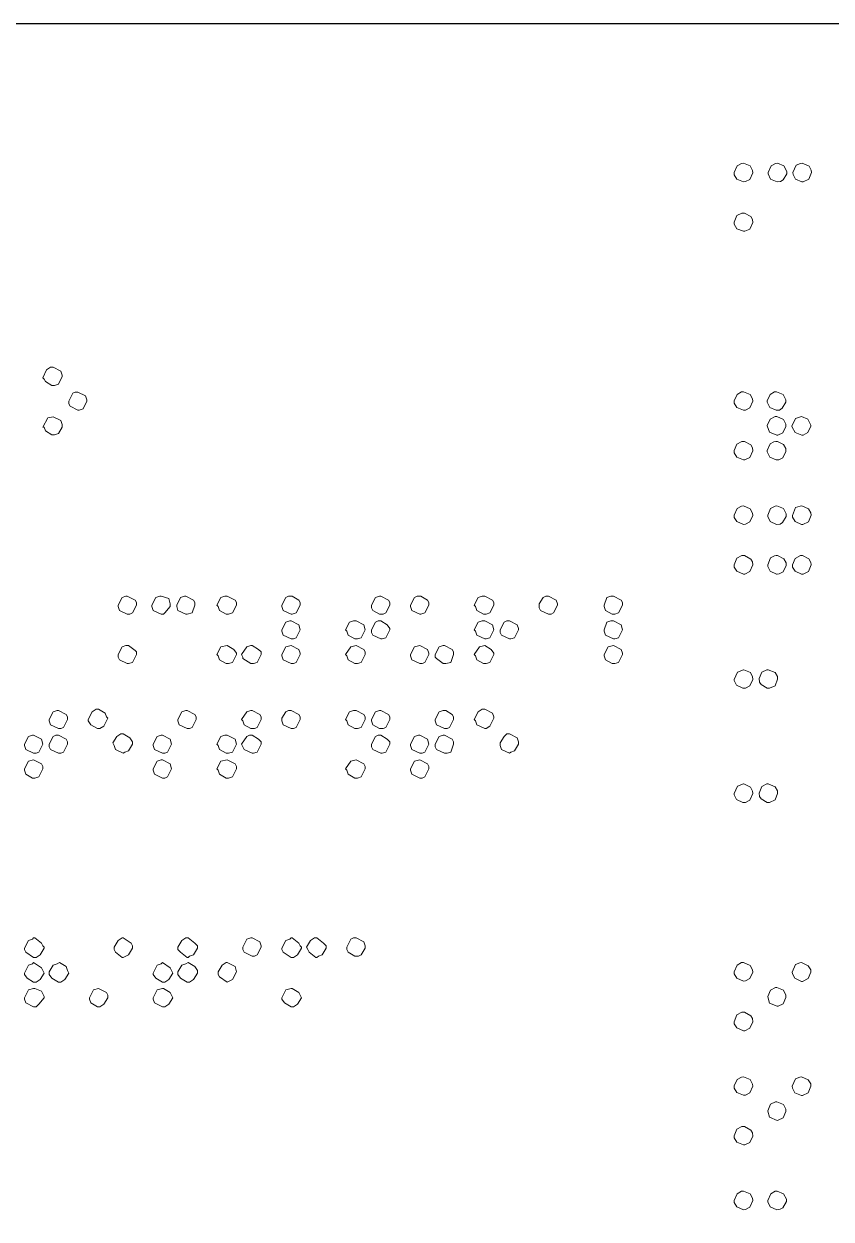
# Model space of a CAD drawing. Header units: millimetres. Extents: x 4903 to 8718, y 642 to 2401.
# Drawn here: x 7735.7 to 7829.9, y 801.9 to 941.4 of the extents above; entities that cross this region are included whole.
import ezdxf

# ---------------------------------------------------------------- set-up
doc = ezdxf.new("R2010")
doc.units = ezdxf.units.MM

msp = doc.modelspace()

# ---------------------------------------------------------------- linework, layer by layer
msp.add_lwpolyline([(7620.46, 931.42), (7620.46, 654.42, 0.414214), (7630.46, 644.42), (8030.46, 644.42, 0.414214), (8040.46, 654.42), (8040.46, 931.42, 0.414214), (8030.46, 941.42), (7630.46, 941.42, 0.414214)], format="xyb", close=True)
at = {"color": 139, "lineweight": 0}
for points in [[(7819.67, 925.16), (7819.47, 925.13), (7818.94, 924.83), (7818.61, 924.06), (7818.61, 923.8), (7818.91, 923.3), (7819.67, 922.96), (7819.67, 922.96), (7819.94, 923), (7820.44, 923.26), (7820.77, 924.03), (7820.74, 924.3), (7820.47, 924.83)], [(7823.64, 925.16), (7823.41, 925.13), (7822.91, 924.83), (7822.57, 924.06), (7822.57, 923.9), (7822.84, 923.3), (7823.61, 922.96), (7824.01, 923.03), (7824.31, 923.2), (7824.74, 923.93), (7824.74, 924.2), (7824.41, 924.83)], [(7826.54, 925.16), (7826.34, 925.13), (7825.84, 924.93), (7825.44, 924.06), (7825.47, 923.83), (7825.74, 923.3), (7826.5, 922.96), (7826.64, 922.96), (7827.3, 923.3), (7827.64, 924.06), (7827.6, 924.33), (7827.34, 924.79)], [(7819.81, 919.33), (7819.51, 919.33), (7818.91, 919.03), (7818.61, 918.26), (7818.61, 918.03), (7818.91, 917.5), (7819.67, 917.2), (7819.84, 917.2), (7820.44, 917.46), (7820.77, 918.23), (7820.74, 918.6), (7820.54, 918.93)], [(7739.1, 901.33), (7738.95, 901.33), (7738.8, 901.33), (7738.34, 901.02), (7737.89, 900.11), (7738.04, 899.96), (7738.19, 899.66), (7738.95, 899.2), (7739.25, 899.2), (7739.71, 899.35), (7740.16, 900.26), (7740.16, 900.26), (7740.16, 900.42), (7740.01, 900.87)], [(7741.98, 898.44), (7741.68, 898.44), (7741.38, 898.29), (7740.92, 897.38), (7740.92, 897.38), (7740.92, 897.08), (7741.07, 896.77), (7741.98, 896.32), (7742.13, 896.32), (7742.59, 896.47), (7743.04, 897.38), (7743.04, 897.53), (7742.89, 897.99)], [(7819.67, 898.47), (7819.47, 898.47), (7818.94, 898.17), (7818.61, 897.41), (7818.61, 897.14), (7818.91, 896.64), (7819.67, 896.31), (7819.67, 896.31), (7819.94, 896.34), (7820.44, 896.61), (7820.77, 897.37), (7820.74, 897.64), (7820.47, 898.14)], [(7823.54, 898.47), (7823.31, 898.47), (7822.81, 898.17), (7822.47, 897.41), (7822.47, 897.24), (7822.77, 896.64), (7823.51, 896.31), (7823.91, 896.34), (7824.21, 896.54), (7824.64, 897.27), (7824.64, 897.54), (7824.31, 898.17)], [(7739.1, 895.56), (7739.1, 895.56), (7738.49, 895.41), (7737.89, 894.35), (7738.04, 894.35), (7738.19, 893.89), (7738.95, 893.44), (7739.25, 893.44), (7739.71, 893.59), (7740.16, 894.35), (7740.16, 894.5), (7740.16, 894.65), (7740.01, 895.11)], [(7823.57, 895.57), (7823.37, 895.57), (7822.81, 895.27), (7822.47, 894.54), (7822.47, 894.51), (7822.74, 893.77), (7823.57, 893.41), (7823.71, 893.41), (7824.27, 893.67), (7824.64, 894.41), (7824.64, 894.67), (7824.34, 895.24)], [(7826.44, 895.57), (7825.74, 895.34), (7825.34, 894.47), (7825.37, 894.34), (7825.71, 893.71), (7826.5, 893.41), (7826.67, 893.41), (7827.2, 893.71), (7827.54, 894.47), (7827.54, 894.57), (7827.2, 895.27)], [(7819.81, 892.67), (7819.51, 892.67), (7818.91, 892.37), (7818.61, 891.61), (7818.61, 891.34), (7818.91, 890.84), (7819.67, 890.51), (7819.84, 890.51), (7820.44, 890.81), (7820.77, 891.57), (7820.74, 891.94), (7820.54, 892.27)], [(7823.64, 892.67), (7823.47, 892.67), (7823.24, 892.64), (7822.81, 892.41), (7822.47, 891.61), (7822.47, 891.44), (7822.77, 890.84), (7823.51, 890.51), (7823.57, 890.51), (7823.81, 890.54), (7824.27, 890.77), (7824.64, 891.51), (7824.64, 891.84), (7824.37, 892.31)], [(7819.67, 885.14), (7819.47, 885.11), (7818.94, 884.84), (7818.61, 884.08), (7818.61, 883.81), (7818.91, 883.31), (7819.67, 882.98), (7819.67, 882.98), (7819.94, 883.01), (7820.44, 883.28), (7820.77, 884.04), (7820.74, 884.28), (7820.47, 884.81)], [(7823.57, 885.14), (7823.37, 885.11), (7822.84, 884.84), (7822.51, 884.08), (7822.51, 883.91), (7822.81, 883.31), (7823.54, 882.98), (7823.97, 883.01), (7824.24, 883.21), (7824.67, 883.91), (7824.67, 884.21), (7824.37, 884.84)], [(7826.5, 885.14), (7826.3, 885.11), (7825.77, 884.94), (7825.41, 884.04), (7825.41, 883.84), (7825.71, 883.31), (7826.47, 882.98), (7826.6, 882.98), (7827.27, 883.28), (7827.57, 884.08), (7827.54, 884.34), (7827.27, 884.81)], [(7819.81, 879.35), (7819.51, 879.35), (7818.91, 879.05), (7818.61, 878.25), (7818.61, 878.01), (7818.91, 877.51), (7819.67, 877.18), (7819.84, 877.18), (7820.44, 877.48), (7820.77, 878.25), (7820.74, 878.61), (7820.54, 878.91)], [(7823.67, 879.35), (7823.51, 879.35), (7823.31, 879.31), (7822.84, 879.08), (7822.51, 878.28), (7822.51, 878.08), (7822.81, 877.51), (7823.54, 877.18), (7823.61, 877.18), (7823.87, 877.21), (7824.31, 877.45), (7824.67, 878.18), (7824.67, 878.51), (7824.41, 878.98)], [(7826.57, 879.35), (7826.34, 879.35), (7825.71, 879.01), (7825.41, 878.25), (7825.41, 878.01), (7825.71, 877.51), (7826.47, 877.18), (7826.67, 877.18), (7827.27, 877.48), (7827.57, 878.28), (7827.57, 878.31), (7827.54, 878.55), (7827.3, 878.98)], [(7747.75, 874.62), (7747.6, 874.62), (7747.14, 874.47), (7746.69, 873.56), (7746.69, 873.41), (7746.84, 872.95), (7747.75, 872.5), (7747.75, 872.5), (7748.05, 872.5), (7748.36, 872.65), (7748.81, 873.56), (7748.81, 873.86), (7748.66, 874.16)], [(7751.69, 874.62), (7751.54, 874.62), (7751.09, 874.47), (7750.63, 873.56), (7750.63, 873.41), (7750.78, 872.95), (7751.69, 872.5), (7752, 872.5), (7752.15, 872.65), (7752.76, 873.41), (7752.76, 873.71), (7752.6, 874.32)], [(7754.58, 874.62), (7754.43, 874.62), (7753.97, 874.47), (7753.52, 873.56), (7753.52, 873.41), (7753.67, 872.95), (7754.58, 872.5), (7754.73, 872.5), (7755.34, 872.65), (7755.64, 873.56), (7755.64, 873.86), (7755.49, 874.16)], [(7759.43, 874.62), (7759.28, 874.62), (7759.13, 874.62), (7758.67, 874.47), (7758.22, 873.56), (7758.37, 873.41), (7758.52, 872.95), (7759.28, 872.5), (7759.58, 872.5), (7760.04, 872.65), (7760.5, 873.56), (7760.5, 873.56), (7760.5, 873.86), (7760.34, 874.16)], [(7767.02, 874.62), (7766.87, 874.62), (7766.57, 874.62), (7766.26, 874.47), (7765.81, 873.56), (7765.81, 873.41), (7765.96, 872.95), (7766.87, 872.5), (7767.02, 872.5), (7767.48, 872.65), (7767.93, 873.56), (7767.93, 873.56), (7767.93, 873.86), (7767.78, 874.16)], [(7777.34, 874.62), (7777.19, 874.62), (7776.73, 874.47), (7776.28, 873.56), (7776.28, 873.25), (7776.43, 872.95), (7777.19, 872.5), (7777.34, 872.5), (7777.64, 872.5), (7777.95, 872.65), (7778.4, 873.56), (7778.4, 873.86), (7778.25, 874.16)], [(7782.04, 874.62), (7781.89, 874.62), (7781.59, 874.62), (7781.28, 874.47), (7780.83, 873.56), (7780.83, 873.41), (7780.98, 872.95), (7781.89, 872.5), (7782.04, 872.5), (7782.5, 872.65), (7782.95, 873.56), (7782.95, 873.56), (7782.95, 873.86), (7782.8, 874.16)], [(7789.48, 874.62), (7789.33, 874.62), (7789.17, 874.62), (7788.72, 874.47), (7788.26, 873.56), (7788.42, 873.41), (7788.57, 872.95), (7789.33, 872.5), (7789.63, 872.5), (7790.09, 872.65), (7790.54, 873.56), (7790.54, 873.56), (7790.54, 873.86), (7790.39, 874.16)], [(7796.91, 874.62), (7796.91, 874.62), (7797.82, 874.16), (7797.98, 873.71), (7797.98, 873.56), (7797.52, 872.65), (7797.22, 872.5), (7796.91, 872.5), (7796.91, 872.5), (7796.91, 872.5), (7796, 872.95), (7795.85, 873.25), (7795.85, 873.56), (7795.85, 873.56), (7795.85, 873.71), (7796.31, 874.47), (7796.61, 874.62), (7796.91, 874.62), (7796.91, 874.62), (7796.91, 874.62)], [(7804.5, 874.62), (7804.35, 874.62), (7804.2, 874.62), (7803.74, 874.47), (7803.44, 873.56), (7803.44, 873.41), (7803.59, 872.95), (7804.35, 872.5), (7804.65, 872.5), (7805.11, 872.65), (7805.56, 873.56), (7805.56, 873.56), (7805.56, 873.86), (7805.41, 874.16)], [(7766.87, 871.74), (7766.72, 871.74), (7766.26, 871.59), (7765.81, 870.67), (7765.81, 870.52), (7765.96, 870.07), (7766.87, 869.61), (7767.17, 869.61), (7767.48, 869.76), (7767.93, 870.67), (7767.78, 871.28)], [(7774.46, 871.74), (7774.15, 871.74), (7773.7, 871.59), (7773.24, 870.67), (7773.39, 870.52), (7773.55, 870.07), (7774.3, 869.61), (7774.61, 869.61), (7775.06, 869.76), (7775.52, 870.67), (7775.37, 871.28)], [(7777.34, 871.74), (7777.04, 871.74), (7776.73, 871.59), (7776.28, 870.67), (7776.28, 870.67), (7776.28, 870.37), (7776.43, 870.07), (7777.34, 869.61), (7777.49, 869.61), (7777.95, 869.76), (7778.4, 870.67), (7778.4, 870.83), (7778.1, 871.28)], [(7789.48, 871.74), (7789.17, 871.74), (7788.72, 871.59), (7788.26, 870.67), (7788.42, 870.52), (7788.57, 870.07), (7789.48, 869.61), (7789.63, 869.61), (7790.09, 869.76), (7790.54, 870.67), (7790.39, 871.28)], [(7792.36, 871.74), (7792.06, 871.74), (7791.75, 871.59), (7791.3, 870.67), (7791.3, 870.67), (7791.3, 870.37), (7791.45, 870.07), (7792.36, 869.61), (7792.51, 869.61), (7792.97, 869.76), (7793.42, 870.67), (7793.42, 870.83), (7793.27, 871.28)], [(7804.5, 871.74), (7804.2, 871.74), (7803.74, 871.59), (7803.44, 870.67), (7803.44, 870.52), (7803.59, 870.07), (7804.5, 869.61), (7804.65, 869.61), (7805.11, 869.76), (7805.56, 870.67), (7805.41, 871.28)], [(7747.9, 868.85), (7747.6, 868.85), (7747.14, 868.7), (7746.69, 867.79), (7746.69, 867.49), (7746.84, 867.18), (7747.75, 866.73), (7747.9, 866.73), (7748.36, 866.88), (7748.81, 867.79), (7748.81, 868.09), (7748.66, 868.25)], [(7759.43, 868.85), (7759.43, 868.85), (7758.67, 868.7), (7758.22, 867.79), (7758.37, 867.64), (7758.52, 867.18), (7759.28, 866.73), (7759.58, 866.73), (7760.04, 866.88), (7760.5, 867.79), (7760.5, 867.94), (7760.19, 868.4)], [(7762.32, 868.85), (7762.16, 868.85), (7761.71, 868.7), (7761.1, 867.79), (7761.25, 867.49), (7761.25, 867.34), (7762.16, 866.73), (7762.47, 866.73), (7762.92, 866.88), (7763.38, 867.79), (7763.38, 868.09), (7763.08, 868.4)], [(7766.87, 868.85), (7766.87, 868.85), (7766.26, 868.7), (7765.81, 867.79), (7765.81, 867.64), (7765.96, 867.18), (7766.87, 866.73), (7767.17, 866.73), (7767.48, 866.88), (7767.93, 867.79), (7767.93, 867.94), (7767.78, 868.4)], [(7774.46, 868.85), (7774.46, 868.85), (7773.85, 868.7), (7773.24, 867.79), (7773.39, 867.64), (7773.55, 867.18), (7774.3, 866.73), (7774.61, 866.73), (7775.06, 866.88), (7775.52, 867.79), (7775.52, 867.79), (7775.52, 868.09), (7775.37, 868.4)], [(7781.89, 868.85), (7781.89, 868.85), (7781.28, 868.7), (7780.83, 867.79), (7780.83, 867.64), (7780.98, 867.18), (7781.89, 866.73), (7782.19, 866.73), (7782.5, 866.88), (7782.95, 867.79), (7782.95, 867.94), (7782.8, 868.4)], [(7784.77, 868.85), (7784.62, 868.85), (7784.17, 868.7), (7783.71, 867.79), (7783.71, 867.49), (7783.86, 867.34), (7784.62, 866.73), (7784.93, 866.73), (7785.53, 866.88), (7785.84, 867.79), (7785.84, 868.09), (7785.68, 868.4)], [(7789.48, 868.85), (7789.48, 868.85), (7788.87, 868.7), (7788.26, 867.79), (7788.42, 867.64), (7788.57, 867.18), (7789.33, 866.73), (7789.63, 866.73), (7790.09, 866.88), (7790.54, 867.79), (7790.54, 867.94), (7790.24, 868.4)], [(7804.5, 868.85), (7804.5, 868.85), (7803.89, 868.7), (7803.44, 867.79), (7803.44, 867.64), (7803.59, 867.18), (7804.35, 866.73), (7804.65, 866.73), (7805.11, 866.88), (7805.56, 867.79), (7805.56, 867.94), (7805.41, 868.4)], [(7819.74, 866.02), (7819.67, 866.02), (7818.97, 865.75), (7818.61, 864.88), (7818.61, 864.75), (7818.87, 864.22), (7819.61, 863.85), (7819.91, 863.85), (7820.44, 864.15), (7820.77, 864.88), (7820.77, 864.92), (7820.74, 865.18), (7820.51, 865.68)], [(7822.57, 866.02), (7822.41, 866.02), (7821.84, 865.72), (7821.51, 864.98), (7821.54, 864.55), (7821.74, 864.28), (7822.44, 863.85), (7822.74, 863.85), (7823.37, 864.15), (7823.67, 864.92), (7823.64, 865.22), (7823.37, 865.68)], [(7739.71, 861.27), (7739.55, 861.27), (7739.1, 861.11), (7738.64, 860.2), (7738.64, 860.05), (7738.8, 859.6), (7739.71, 859.14), (7739.71, 859.14), (7740.01, 859.14), (7740.31, 859.29), (7740.77, 860.2), (7740.77, 860.51), (7740.62, 860.81)], [(7744.41, 861.42), (7744.11, 861.42), (7743.65, 861.11), (7743.2, 860.2), (7743.2, 860.05), (7743.5, 859.6), (7744.26, 859.14), (7744.56, 859.14), (7745.02, 859.45), (7745.47, 860.36), (7745.32, 860.51), (7745.17, 860.96)], [(7754.73, 861.27), (7754.58, 861.27), (7754.12, 861.11), (7753.67, 860.2), (7753.67, 860.05), (7753.82, 859.6), (7754.73, 859.14), (7754.88, 859.14), (7755.03, 859.14), (7755.34, 859.29), (7755.79, 860.2), (7755.79, 860.51), (7755.64, 860.81)], [(7762.32, 861.27), (7762.16, 861.27), (7761.71, 861.11), (7761.1, 860.2), (7761.25, 860.05), (7761.41, 859.6), (7762.16, 859.14), (7762.32, 859.14), (7762.62, 859.14), (7762.92, 859.29), (7763.38, 860.2), (7763.38, 860.51), (7763.23, 860.81)], [(7766.87, 861.27), (7766.87, 861.27), (7767.78, 860.81), (7767.93, 860.51), (7767.93, 860.2), (7767.48, 859.29), (7767.17, 859.14), (7766.87, 859.14), (7766.87, 859.14), (7766.87, 859.14), (7765.96, 859.6), (7765.81, 860.05), (7765.81, 860.2), (7765.81, 860.2), (7765.81, 860.36), (7766.26, 861.11), (7766.57, 861.27), (7766.87, 861.27), (7766.87, 861.27), (7766.87, 861.27)], [(7774.46, 861.27), (7774.3, 861.27), (7774.15, 861.27), (7773.7, 861.11), (7773.24, 860.2), (7773.39, 860.05), (7773.55, 859.6), (7774.3, 859.14), (7774.61, 859.14), (7775.06, 859.29), (7775.52, 860.2), (7775.52, 860.2), (7775.52, 860.51), (7775.37, 860.81)], [(7777.34, 861.27), (7777.19, 861.27), (7776.73, 861.11), (7776.28, 860.2), (7776.28, 860.05), (7776.43, 859.6), (7777.19, 859.14), (7777.34, 859.14), (7777.64, 859.14), (7777.95, 859.29), (7778.4, 860.2), (7778.4, 860.51), (7778.25, 860.81)], [(7784.93, 861.27), (7784.62, 861.27), (7784.17, 861.11), (7783.71, 860.2), (7783.71, 860.05), (7783.86, 859.6), (7784.77, 859.14), (7784.93, 859.14), (7785.08, 859.14), (7785.38, 859.29), (7785.84, 860.2), (7785.84, 860.51), (7785.68, 860.81)], [(7789.48, 861.42), (7789.17, 861.42), (7788.72, 861.11), (7788.26, 860.2), (7788.42, 860.05), (7788.57, 859.6), (7789.48, 859.14), (7789.63, 859.14), (7790.09, 859.45), (7790.54, 860.36), (7790.54, 860.51), (7790.39, 860.96)], [(7736.82, 858.38), (7736.67, 858.38), (7736.22, 858.23), (7735.76, 857.32), (7735.76, 857.17), (7735.91, 856.71), (7736.82, 856.26), (7737.13, 856.26), (7737.43, 856.41), (7737.89, 857.32), (7737.73, 857.93)], [(7739.71, 858.38), (7739.4, 858.38), (7739.1, 858.23), (7738.64, 857.32), (7738.64, 857.32), (7738.64, 857.02), (7738.8, 856.71), (7739.71, 856.26), (7740.01, 856.26), (7740.31, 856.41), (7740.77, 857.32), (7740.77, 857.62), (7740.62, 857.93)], [(7747.29, 858.54), (7746.99, 858.54), (7746.54, 858.23), (7746.08, 857.47), (7746.08, 857.47), (7746.23, 857.17), (7746.38, 856.71), (7747.29, 856.26), (7747.45, 856.41), (7747.9, 856.56), (7748.36, 857.32), (7748.36, 857.62), (7748.05, 858.08)], [(7751.85, 858.38), (7751.69, 858.38), (7751.24, 858.23), (7750.78, 857.32), (7750.78, 857.17), (7750.94, 856.71), (7751.85, 856.26), (7752.15, 856.26), (7752.45, 856.41), (7752.91, 857.32), (7752.76, 857.93)], [(7759.43, 858.38), (7759.13, 858.38), (7758.67, 858.23), (7758.22, 857.32), (7758.37, 857.17), (7758.52, 856.71), (7759.28, 856.26), (7759.58, 856.26), (7760.04, 856.41), (7760.5, 857.32), (7760.34, 857.93)], [(7762.32, 858.38), (7762.01, 858.38), (7761.71, 858.23), (7761.1, 857.32), (7761.1, 857.32), (7761.25, 857.02), (7761.41, 856.71), (7762.32, 856.26), (7762.47, 856.26), (7762.92, 856.41), (7763.38, 857.32), (7763.38, 857.62), (7763.08, 857.93)], [(7777.34, 858.38), (7777.04, 858.38), (7776.73, 858.23), (7776.28, 857.32), (7776.28, 857.32), (7776.28, 857.02), (7776.43, 856.71), (7777.34, 856.26), (7777.49, 856.26), (7777.95, 856.41), (7778.4, 857.32), (7778.4, 857.62), (7778.1, 857.93)], [(7781.89, 858.38), (7781.74, 858.38), (7781.28, 858.23), (7780.83, 857.32), (7780.83, 857.17), (7780.98, 856.71), (7781.89, 856.26), (7782.19, 856.26), (7782.5, 856.41), (7782.95, 857.32), (7782.8, 857.93)], [(7784.77, 858.38), (7784.62, 858.38), (7784.17, 858.23), (7783.71, 857.32), (7783.71, 857.32), (7783.71, 857.02), (7783.86, 856.71), (7784.77, 856.26), (7785.08, 856.26), (7785.53, 856.41), (7785.84, 857.32), (7785.84, 857.62), (7785.68, 857.93)], [(7792.36, 858.54), (7792.06, 858.54), (7791.75, 858.23), (7791.3, 857.47), (7791.3, 857.47), (7791.3, 857.17), (7791.45, 856.71), (7792.36, 856.26), (7792.51, 856.41), (7792.97, 856.56), (7793.42, 857.32), (7793.42, 857.62), (7793.27, 858.08)], [(7736.82, 855.5), (7736.82, 855.5), (7736.22, 855.35), (7735.76, 854.44), (7735.76, 854.29), (7735.91, 853.83), (7736.67, 853.38), (7736.98, 853.38), (7737.43, 853.53), (7737.89, 854.44), (7737.89, 854.44), (7737.89, 854.74), (7737.73, 855.05)], [(7751.85, 855.5), (7751.69, 855.5), (7751.24, 855.35), (7750.78, 854.44), (7750.78, 854.29), (7750.94, 853.83), (7751.85, 853.38), (7752.15, 853.38), (7752.45, 853.53), (7752.91, 854.44), (7752.76, 855.05)], [(7759.43, 855.5), (7759.43, 855.5), (7758.67, 855.35), (7758.22, 854.44), (7758.37, 854.29), (7758.52, 853.83), (7759.28, 853.38), (7759.58, 853.38), (7760.04, 853.53), (7760.5, 854.44), (7760.5, 854.44), (7760.5, 854.74), (7760.34, 855.05)], [(7774.46, 855.5), (7774.46, 855.5), (7773.85, 855.35), (7773.24, 854.44), (7773.39, 854.29), (7773.55, 853.83), (7774.3, 853.38), (7774.61, 853.38), (7775.06, 853.53), (7775.52, 854.44), (7775.52, 854.44), (7775.52, 854.74), (7775.37, 855.05)], [(7781.89, 855.5), (7781.89, 855.5), (7781.28, 855.35), (7780.83, 854.44), (7780.83, 854.29), (7780.98, 853.83), (7781.89, 853.38), (7782.19, 853.38), (7782.5, 853.53), (7782.95, 854.44), (7782.95, 854.44), (7782.95, 854.74), (7782.8, 855.05)], [(7819.74, 852.69), (7819.67, 852.69), (7818.97, 852.42), (7818.61, 851.56), (7818.61, 851.42), (7818.87, 850.86), (7819.61, 850.52), (7819.91, 850.52), (7820.44, 850.79), (7820.77, 851.56), (7820.77, 851.59), (7820.74, 851.86), (7820.51, 852.32)], [(7822.57, 852.69), (7822.41, 852.69), (7821.84, 852.39), (7821.51, 851.62), (7821.54, 851.22), (7821.74, 850.96), (7822.44, 850.52), (7822.74, 850.52), (7823.37, 850.82), (7823.67, 851.59), (7823.64, 851.89), (7823.37, 852.36)], [(7736.98, 834.71), (7736.82, 834.71), (7736.67, 834.56), (7736.22, 834.41), (7735.76, 833.5), (7735.76, 833.35), (7735.91, 833.04), (7736.82, 832.44), (7737.13, 832.44), (7737.58, 832.74), (7738.04, 833.5), (7738.04, 833.65), (7737.89, 833.8), (7737.73, 834.1)], [(7747.29, 834.71), (7747.14, 834.71), (7746.69, 834.41), (7746.23, 833.65), (7746.23, 833.35), (7746.38, 833.04), (7747.14, 832.44), (7747.29, 832.44), (7747.6, 832.59), (7747.9, 832.74), (7748.36, 833.5), (7748.36, 833.8), (7748.2, 834.1)], [(7754.88, 834.71), (7754.58, 834.71), (7754.12, 834.41), (7753.67, 833.65), (7753.67, 833.35), (7753.97, 833.04), (7754.73, 832.44), (7754.88, 832.44), (7755.03, 832.59), (7755.49, 832.74), (7755.94, 833.5), (7755.94, 833.8), (7755.64, 834.1)], [(7762.32, 834.71), (7762.16, 834.71), (7761.71, 834.56), (7761.25, 833.65), (7761.25, 833.35), (7761.41, 833.04), (7762.32, 832.59), (7762.32, 832.59), (7762.62, 832.59), (7762.92, 832.74), (7763.38, 833.65), (7763.38, 833.8), (7763.23, 834.26)], [(7767.02, 834.71), (7766.87, 834.71), (7766.72, 834.56), (7766.26, 834.41), (7765.81, 833.5), (7765.81, 833.35), (7765.96, 833.04), (7766.87, 832.44), (7767.17, 832.44), (7767.63, 832.74), (7768.08, 833.5), (7768.08, 833.65), (7767.93, 833.8), (7767.78, 834.1)], [(7769.9, 834.71), (7769.6, 834.71), (7769.14, 834.41), (7768.69, 833.65), (7768.84, 833.35), (7768.99, 833.04), (7769.75, 832.44), (7769.9, 832.44), (7770.06, 832.59), (7770.51, 832.74), (7770.97, 833.5), (7770.97, 833.8), (7770.66, 834.1)], [(7774.3, 834.71), (7774.46, 834.71), (7775.37, 834.26), (7775.52, 833.8), (7775.52, 833.5), (7775.06, 832.74), (7774.76, 832.59), (7774.46, 832.59), (7774.46, 832.59), (7774.3, 832.59), (7773.55, 833.04), (7773.39, 833.35), (7773.39, 833.5), (7773.39, 833.5), (7773.39, 833.65), (7773.85, 834.56), (7774.15, 834.71), (7774.3, 834.71), (7774.3, 834.71), (7774.3, 834.71)], [(7736.82, 831.83), (7736.67, 831.68), (7736.22, 831.52), (7735.76, 830.61), (7735.76, 830.46), (7736.06, 830.01), (7736.82, 829.55), (7737.13, 829.55), (7737.58, 829.86), (7738.04, 830.61), (7737.73, 831.22)], [(7739.86, 831.83), (7739.55, 831.68), (7739.1, 831.52), (7738.64, 830.77), (7738.64, 830.61), (7738.64, 830.46), (7738.95, 830.01), (7739.71, 829.55), (7740.01, 829.55), (7740.47, 829.86), (7740.92, 830.61), (7740.77, 830.92), (7740.62, 831.37)], [(7751.85, 831.83), (7751.69, 831.68), (7751.24, 831.52), (7750.78, 830.61), (7750.78, 830.46), (7751.09, 830.01), (7751.85, 829.55), (7752.15, 829.55), (7752.6, 829.86), (7753.06, 830.61), (7752.76, 831.22)], [(7754.88, 831.83), (7754.58, 831.68), (7754.12, 831.52), (7753.67, 830.77), (7753.67, 830.61), (7753.67, 830.46), (7753.97, 830.01), (7754.73, 829.55), (7755.03, 829.55), (7755.49, 829.86), (7755.94, 830.61), (7755.94, 830.92), (7755.64, 831.37)], [(7759.43, 831.83), (7759.28, 831.83), (7758.83, 831.52), (7758.37, 830.77), (7758.37, 830.46), (7758.52, 830.16), (7759.43, 829.55), (7759.74, 829.7), (7760.04, 829.86), (7760.5, 830.77), (7760.34, 831.37)], [(7819.67, 831.83), (7819.47, 831.83), (7818.94, 831.53), (7818.61, 830.76), (7818.61, 830.5), (7818.91, 830), (7819.67, 829.66), (7819.67, 829.66), (7819.94, 829.7), (7820.44, 829.96), (7820.77, 830.73), (7820.74, 831), (7820.47, 831.5)], [(7826.47, 831.83), (7826.27, 831.8), (7825.77, 831.6), (7825.37, 830.73), (7825.41, 830.5), (7825.67, 830), (7826.44, 829.63), (7826.57, 829.63), (7827.24, 829.96), (7827.54, 830.73), (7827.54, 831), (7827.24, 831.46)], [(7823.57, 828.93), (7823.41, 828.93), (7822.84, 828.63), (7822.51, 827.86), (7822.51, 827.83), (7822.74, 827.1), (7823.61, 826.73), (7823.74, 826.76), (7824.31, 827.03), (7824.64, 827.76), (7824.64, 828.03), (7824.34, 828.6)], [(7736.98, 828.79), (7736.82, 828.79), (7736.22, 828.64), (7735.76, 827.73), (7735.76, 827.58), (7735.91, 827.12), (7736.82, 826.67), (7737.13, 826.67), (7737.43, 826.97), (7738.04, 827.73), (7738.04, 827.88), (7737.73, 828.49)], [(7744.41, 828.79), (7744.41, 828.79), (7743.8, 828.64), (7743.35, 827.73), (7743.35, 827.58), (7743.5, 827.12), (7744.26, 826.67), (7744.56, 826.67), (7745.02, 826.97), (7745.47, 827.73), (7745.47, 827.73), (7745.47, 828.03), (7745.32, 828.34)], [(7752, 828.79), (7751.85, 828.79), (7751.24, 828.64), (7750.78, 827.73), (7750.78, 827.58), (7750.94, 827.12), (7751.85, 826.67), (7752.15, 826.67), (7752.6, 826.97), (7753.06, 827.73), (7753.06, 827.73), (7752.91, 828.03), (7752.76, 828.34)], [(7767.02, 828.79), (7766.87, 828.79), (7766.26, 828.64), (7765.81, 827.73), (7765.81, 827.58), (7766.11, 827.12), (7766.87, 826.67), (7767.17, 826.67), (7767.63, 826.97), (7768.08, 827.73), (7768.08, 827.73), (7767.93, 828.03), (7767.78, 828.34)], [(7819.81, 826.03), (7819.51, 826.03), (7818.91, 825.73), (7818.61, 824.93), (7818.61, 824.7), (7818.91, 824.2), (7819.67, 823.87), (7819.84, 823.87), (7820.44, 824.17), (7820.77, 824.93), (7820.74, 825.3), (7820.54, 825.6)], [(7819.67, 818.5), (7819.47, 818.47), (7818.94, 818.2), (7818.61, 817.43), (7818.61, 817.17), (7818.91, 816.67), (7819.67, 816.34), (7819.67, 816.34), (7819.94, 816.37), (7820.44, 816.63), (7820.77, 817.4), (7820.74, 817.63), (7820.47, 818.17)], [(7826.47, 818.5), (7826.27, 818.47), (7825.77, 818.27), (7825.37, 817.4), (7825.41, 817.17), (7825.67, 816.63), (7826.44, 816.3), (7826.57, 816.3), (7827.24, 816.63), (7827.54, 817.4), (7827.54, 817.67), (7827.24, 818.13)], [(7823.57, 815.57), (7823.41, 815.57), (7822.84, 815.3), (7822.51, 814.54), (7822.51, 814.5), (7822.74, 813.77), (7823.61, 813.4), (7823.74, 813.44), (7824.31, 813.7), (7824.64, 814.44), (7824.64, 814.7), (7824.34, 815.27)], [(7819.81, 812.7), (7819.51, 812.7), (7818.91, 812.4), (7818.61, 811.6), (7818.61, 811.37), (7818.91, 810.87), (7819.67, 810.54), (7819.84, 810.54), (7820.44, 810.84), (7820.77, 811.57), (7820.74, 811.97), (7820.54, 812.27)], [(7819.67, 805.14), (7819.47, 805.14), (7818.94, 804.84), (7818.61, 804.07), (7818.61, 803.81), (7818.91, 803.31), (7819.67, 802.97), (7819.67, 802.97), (7819.94, 803.01), (7820.44, 803.27), (7820.77, 804.04), (7820.74, 804.31), (7820.47, 804.84)], [(7823.61, 805.14), (7823.37, 805.14), (7822.87, 804.84), (7822.54, 804.07), (7822.54, 803.91), (7822.81, 803.31), (7823.57, 802.97), (7823.97, 803.04), (7824.27, 803.21), (7824.71, 803.94), (7824.71, 804.21), (7824.37, 804.84)]]:
    msp.add_lwpolyline(points, close=True, dxfattribs=at)

doc.saveas('drawing.dxf')
